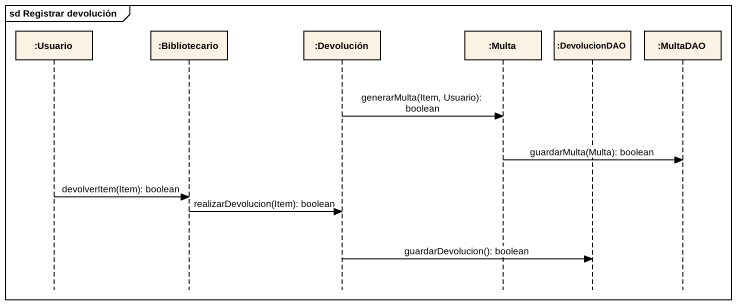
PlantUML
@startuml
mainframe sd Registrar devolución
hide footbox
participant ":Usuario" as Usuario
participant ":Bibliotecario" as Bibliotecario
participant ":Devolución" as Devolución
participant ":Multa" as Multa
participant ":DevolucionDAO" as DevolucionDAO
participant ":MultaDAO" as MultaDAO

Devolución -> Multa : generarMulta(Item, Usuario): boolean
Multa -> MultaDAO : guardarMulta(Multa): boolean
Usuario -> Bibliotecario : devolverItem(Item): boolean
Bibliotecario -> Devolución : realizarDevolucion(Item): boolean
Devolución -> DevolucionDAO : guardarDevolucion(): boolean
@enduml
